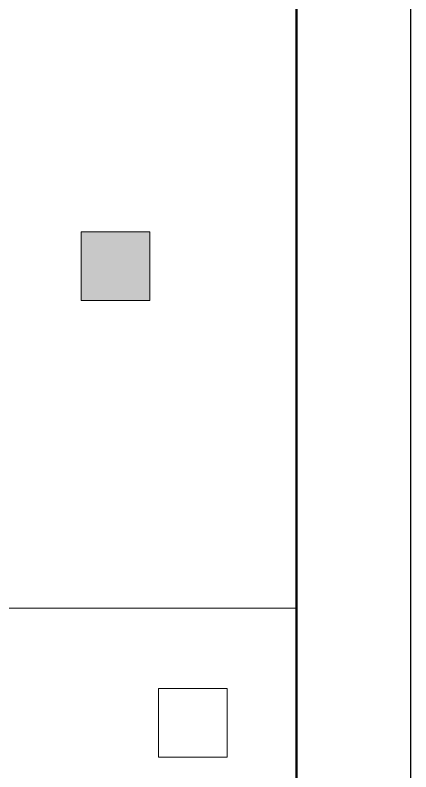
# Model space of a CAD drawing. Extents: x -200722 to 834823, y -494970 to 88783.
# Drawn here: x 313282 to 315183, y -91834 to -88204 of the extents above; entities that cross this region are included whole.
import ezdxf

# ---------------------------------------------------------------- set-up
doc = ezdxf.new("R2010")
doc.units = 0
doc.header["$LTSCALE"] = 100
doc.header["$MEASUREMENT"] = 0
doc.layers.get('0').update_dxf_attribs({"linetype": 'CONTINUOUS'})
doc.layers.add('9_PRINT BOUNDARY_NON PRINT', color=32, linetype='CONTINUOUS', plot=False)
doc.layers.add('9_TITLE TEXT', color=7, linetype='CONTINUOUS', lineweight=20)

msp = doc.modelspace()

# ---------------------------------------------------------------- hatches: boundary and pattern name
at = {"layer": '9_TITLE TEXT', "true_color": 0x000000}
h = msp.add_hatch(color=18, dxfattribs=at)
h.dxf.hatch_style = 1
h.paths.add_polyline_path([(313929.6, -89243.6), (313599.7, -89243.6), (313599.7, -89573.4), (313929.6, -89573.4)])

# ---------------------------------------------------------------- linework, layer by layer
at = {"color": 18, "true_color": 0x000000}
msp.add_lwpolyline([(223222.7, -104400.4), (314632.7, -104400.4), (314632.7, -40160.4), (223222.7, -40160.4)], close=True, dxfattribs=at)
at = {"layer": '9_PRINT BOUNDARY_NON PRINT', "color": 18, "true_color": 0x000000}
msp.add_lwpolyline([(222672.7, -104950.4), (315182.7, -104950.4), (315182.7, -39610.4), (222672.7, -39610.4)], close=True, dxfattribs=at)
at = {"layer": '9_TITLE TEXT', "color": 18, "true_color": 0x000000}
msp.add_line((314632.7, -91049.1), (305392.7, -91049.1), dxfattribs=at)
at = {"layer": '9_TITLE TEXT', "color": 18, "lineweight": 50, "true_color": 0x000000}
msp.add_lwpolyline([(314632.7, -104400.4), (305392.7, -104400.4), (305392.7, -40160.4), (314632.7, -40160.4)], close=True, dxfattribs=at)
at = {"layer": '9_TITLE TEXT', "color": 18, "true_color": 0x000000}
msp.add_lwpolyline([(314632.7, -40160.4), (314632.7, -104400.4)], dxfattribs=at)
for points in [[(313929.6, -89243.6), (313599.7, -89243.6), (313599.7, -89573.4), (313929.6, -89573.4)], [(314300, -91434.9), (313971.5, -91434.9), (313971.5, -91763.3), (314300, -91763.3)]]:
    msp.add_lwpolyline(points, close=True, dxfattribs=at)

doc.saveas('drawing.dxf')
